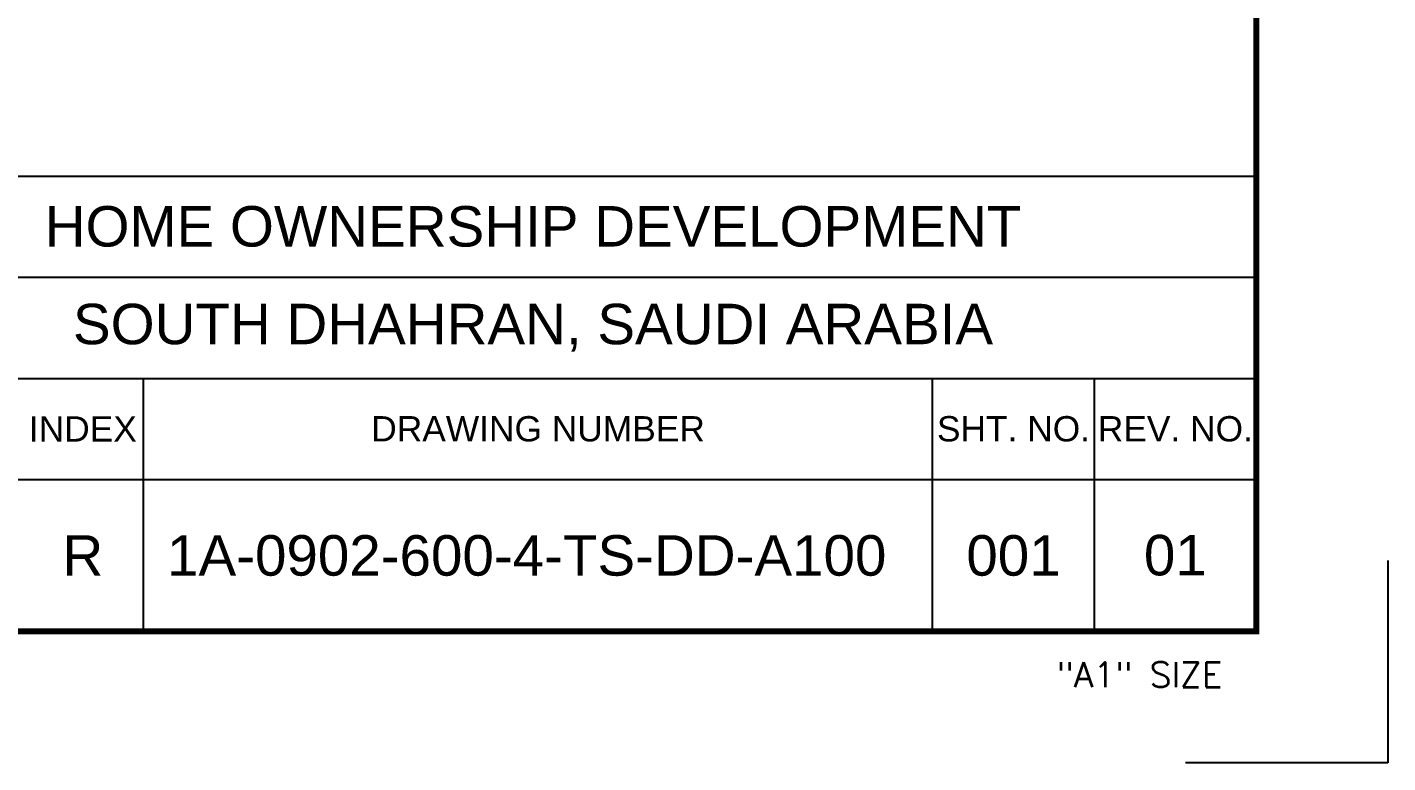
# Paper-space layout 'Layout1' of a CAD drawing. Extents: x 51 to 892, y -832 to -238.
# Drawn here: x 757 to 891.5, y -831.6 to -758.9 of the extents above; entities that cross this region are included whole.
import ezdxf
from ezdxf.enums import TextEntityAlignment as Align

# ---------------------------------------------------------------- set-up
doc = ezdxf.new("R2010")
doc.units = 0
doc.header["$LTSCALE"] = 10
doc.header["$MEASUREMENT"] = 0
doc.layers.add('0-XREF-TB', color=3, linetype='Continuous', lineweight=9)
doc.layers.add('X-TTBL-Arch$0$A-FRAME$0$0-XREF-TB', color=3, linetype='Continuous', lineweight=9)
for name, color, linetype in [('X-TTBL-Arch$0$A-FRAME$0$EBDR$0$G-Border-Ext', 4, 'Continuous'), ('X-TTBL-Arch$0$A-FRAME$0$TB-L', 1, 'Continuous'), ('X-TTBL-Arch$0$A-FRAME$0$TB-TXT-2', 3, 'Continuous'), ('X-TTBL-Arch$0$A-FRAME$0$TB-TXT-3', 3, 'Continuous'), ('X-TTBL-Arch$0$A-FRAME$0$TB-X', 5, 'Continuous')]:
    doc.layers.add(name, color=color, linetype=linetype)
doc.styles.add('Attribute$0$ARIAL', font='arial.ttf')
doc.styles.add('X-TTBL-Arch$0$A-FRAME$0$ARIAL', font='arial.ttf')
doc.styles.add('X-TTBL-Arch$0$A-FRAME$0$Arial_7', font='arial.ttf', dxfattribs={"height": 4.917665})
doc.styles.add('X-TTBL-Arch$0$A-FRAME$0$Arial_8', font='arial.ttf', dxfattribs={"height": 3.934132})
doc.styles.add('X-TTBL-Arch$0$A-FRAME$0$ROMANT', font='romans.shx', dxfattribs={"width": 0.9})

# ---------------------------------------------------------------- blocks, each defined once
blk = doc.blocks.new('X-TTBL-Arch$0$A-FRAME')
at = {"layer": 'X-TTBL-Arch$0$A-FRAME$0$EBDR$0$G-Border-Ext', "color": 1}
for p, q in [((891.53, -811.58), (891.53, -831.58)), ((891.53, -831.58), (871.53, -831.58))]:
    blk.add_line(p, q, dxfattribs=at)
at = {"layer": 'X-TTBL-Arch$0$A-FRAME$0$EBDR$0$G-Border-Ext', "const_width": 0.6}
blk.add_lwpolyline([(63.53, -818.58), (63.53, -250.58), (878.53, -250.58), (878.53, -818.58)], close=True, dxfattribs=at)
at = {"layer": 'X-TTBL-Arch$0$A-FRAME$0$TB-L'}
for p, q in [((735.53, -773.58), (878.53, -773.58)), ((735.53, -783.58), (878.53, -783.58)), ((735.53, -793.58), (878.53, -793.58)), ((768.53, -818.58), (768.53, -793.58)), ((846.53, -818.58), (846.53, -793.58)), ((862.53, -818.58), (862.53, -793.58)), ((735.53, -803.58), (878.53, -803.58))]:
    blk.add_line(p, q, dxfattribs=at)
at = {"layer": 'X-TTBL-Arch$0$A-FRAME$0$0-XREF-TB', "char_height": 4, "width": 143, "attachment_point": 5, "style": 'X-TTBL-Arch$0$A-FRAME$0$Arial_8'}
for s, insert in [('HOME OWNERSHIP DEVELOPMENT', (807.03, -778.58)), ('SOUTH DHAHRAN, SAUDI ARABIA', (807.03, -788.58))]:
    blk.add_mtext(s, dxfattribs=dict(at, insert=insert))
at = {"layer": 'X-TTBL-Arch$0$A-FRAME$0$TB-TXT-2', "insert": (870.53, -811.08), "char_height": 4, "width": 16, "attachment_point": 5, "style": 'X-TTBL-Arch$0$A-FRAME$0$Arial_7'}
blk.add_mtext('01', dxfattribs=at)
at = {"layer": 'X-TTBL-Arch$0$A-FRAME$0$TB-TXT-3', "style": 'X-TTBL-Arch$0$A-FRAME$0$ROMANT'}
blk.add_text('"A1" SIZE', height=2.5, dxfattribs=at).set_placement((858.78, -824.12))
at = {"layer": 'X-TTBL-Arch$0$A-FRAME$0$TB-X', "char_height": 2.5, "attachment_point": 5, "style": 'X-TTBL-Arch$0$A-FRAME$0$ARIAL'}
for s, insert, width in [('INDEX', (762.53, -798.58), 12), ('DRAWING NUMBER', (807.53, -798.58), 78), ('SHT. NO.', (854.53, -798.58), 16), ('REV. NO.', (870.53, -798.58), 16)]:
    blk.add_mtext(s, dxfattribs=dict(at, insert=insert, width=width))
blk = doc.blocks.new('X-TTBL-Arch')
blk.add_blockref('X-TTBL-Arch$0$A-FRAME', (0, 0))
blk = doc.blocks.new('TB ATTERIBUTE')
at = {"layer": '0-XREF-TB', "style": 'Attribute$0$ARIAL'}
for tag, p in [('REF.NAME1', (-152.56, 198.26)), ('REF.NO1', (-71.06, 198.26)), ('REF.NAME2', (-152.56, 190.26)), ('REF.NO2', (-71.06, 190.26)), ('REF.NAME3', (-152.56, 182.26)), ('REF.NO3', (-71.06, 182.26)), ('REF.NAME4', (-152.56, 174.26)), ('REF.NO4', (-71.06, 174.26))]:
    blk.add_attdef(tag, text='', height=3, dxfattribs=at).set_placement(p, align=Align.MIDDLE_LEFT)
for tag, height, p in [('DRAWN', 3, (-130, 151.51)), ('CHECKED', 3, (-99.25, 151.51)), ('DISCIPLINES', 4, (-22, 83)), ('INDEX', 4, (-129, 20.5)), ('DWG.NO', 4, (-85.13, 20.5)), ('SHT.NO.', 4, (-37, 20.5))]:
    blk.add_attdef(tag, text='', height=height, dxfattribs=at).set_placement(p, align=Align.MIDDLE_CENTER)

psp = doc.layouts.get("Layout1")

# ---------------------------------------------------------------- block references
psp.add_blockref('X-TTBL-Arch', (0, 0))
ref = psp.add_blockref('TB ATTERIBUTE', (891.53, -831.58))
ref.add_attrib('SHT.NO.', '001', dxfattribs={"layer": '0-XREF-TB', "height": 4, "style": 'Attribute$0$ARIAL'}).set_placement((854.53, -811.08), align=Align.MIDDLE_CENTER)
ref.add_attrib('DWG.NO', '1A-0902-600-4-TS-DD-A100', dxfattribs={"layer": '0-XREF-TB', "height": 4, "style": 'Attribute$0$ARIAL'}).set_placement((806.41, -811.08), align=Align.MIDDLE_CENTER)
ref.add_attrib('INDEX', 'R', dxfattribs={"layer": '0-XREF-TB', "height": 4, "style": 'Attribute$0$ARIAL'}).set_placement((762.53, -811.08), align=Align.MIDDLE_CENTER)

doc.saveas('drawing.dxf')
